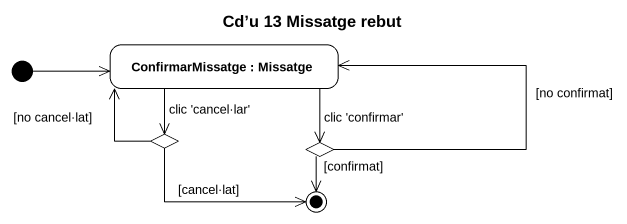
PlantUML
@startuml
title Cd’u 13 Missatge rebut
hide empty description
state "ConfirmarMissatge : Missatge" as ConfirmarMissatge
state choice1 <<choice>>
state choice2 <<choice>>
[*] -right-> ConfirmarMissatge
ConfirmarMissatge --> choice1 : clic 'cancel·lar'
ConfirmarMissatge --> choice2 : clic 'confirmar'
choice1 -up-> ConfirmarMissatge : [no cancel·lat]
choice2 -up-> ConfirmarMissatge : [no confirmat]
choice1 -right-> [*] : [cancel·lat]
choice2 --> [*] : [confirmat]
@enduml
